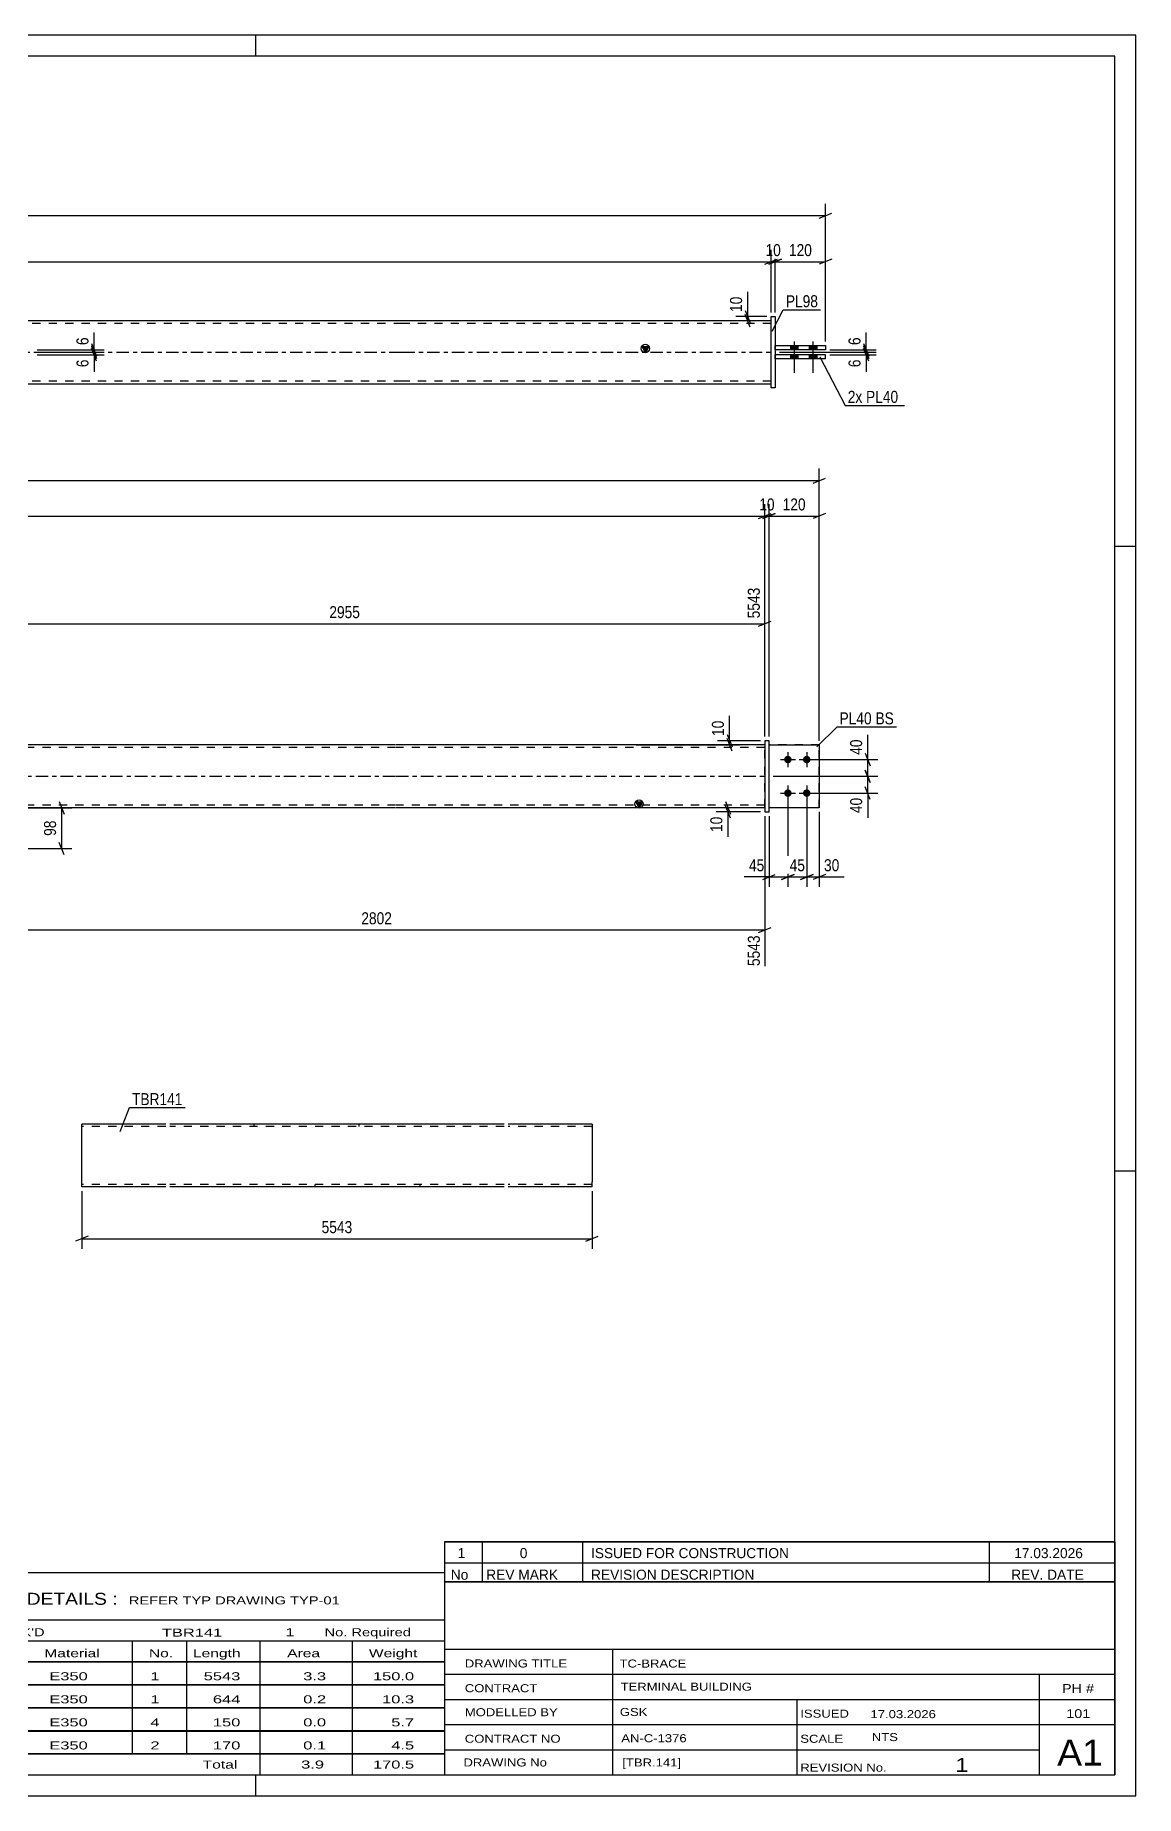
# Model space of a CAD drawing. Header units: millimetres. Extents: x 0 to 594, y 0 to 420.
# Drawn here: x 331.4 to 594, y 0 to 420 of the extents above; entities that cross this region are included whole.
import ezdxf

# ---------------------------------------------------------------- set-up
doc = ezdxf.new("R2010")
doc.units = ezdxf.units.MM
doc.linetypes.add('DXK_LINE_DOT2', pattern=[3.9198, 1.9599, -1.9599])
doc.linetypes.add('DXK_LINE_DOT3', pattern=[5.9187, 2.979, -0.9799, 0.9799, -0.9799])
doc.styles.add('Arial Narrow', font='ARIALN.TTF', dxfattribs={"height": 0.2})

# ---------------------------------------------------------------- blocks, each defined once
blk = doc.blocks.new('Unknown-580575187-1131')
at = {"color": 5, "linetype": 'Continuous'}
for p, q in [((594, 420), (0, 420)), ((384, 415), (384, 420)), ((594, 0), (594, 420)), ((589, 415), (5, 415)), ((589, 5), (589, 415)), ((594, 298), (589, 298)), ((594, 149), (589, 149)), ((5, 5), (589, 5)), ((384, 0), (384, 5)), ((0, 0), (594, 0))]:
    blk.add_line(p, q, dxfattribs=at)
blk = doc.blocks.new('Bolt-580575187-1684 - 1678')
at = {"linetype": 'Continuous'}
for points in [[(510.98, 248.1, -1), (510.98, 246.3, -1)], [(515.48, 248.1, -1), (515.48, 246.3, -1)], [(510.98, 240.1, -1), (510.98, 238.3, -1)], [(515.48, 240.1, -1), (515.48, 238.3, -1)]]:
    blk.add_hatch(color=1, dxfattribs=at).paths.add_polyline_path(points)
at = {"color": 1, "linetype": 'Continuous'}
for p, q in [((510.98, 249), (510.98, 245.4)), ((515.48, 249), (515.48, 245.4)), ((509.18, 247.2), (512.78, 247.2)), ((513.68, 247.2), (517.28, 247.2)), ((510.98, 241), (510.98, 237.4)), ((515.48, 241), (515.48, 237.4)), ((509.18, 239.2), (512.78, 239.2)), ((513.68, 239.2), (517.28, 239.2))]:
    blk.add_line(p, q, dxfattribs=at)
blk = doc.blocks.new('Part-580575187-1705 - 1678')
at = {"color": 2, "linetype": 'Continuous'}
for p, q in [((505.48, 251.7), (505.48, 234.7)), ((506.48, 251.7), (505.48, 251.7)), ((506.48, 234.7), (506.48, 251.7)), ((505.48, 234.7), (506.48, 234.7))]:
    blk.add_line(p, q, dxfattribs=at)
blk = doc.blocks.new('Part-580575187-1710 - 1678')
at = {"color": 7, "linetype": 'DXK_LINE_DOT2'}
for p, q in [((518.48, 250.7), (506.48, 250.7)), ((506.48, 235.7), (506.48, 250.7)), ((518.48, 235.7), (518.48, 250.7)), ((518.48, 235.7), (506.48, 235.7))]:
    blk.add_line(p, q, dxfattribs=at)
blk = doc.blocks.new('Part-580575187-1715 - 1678')
at = {"color": 2, "linetype": 'Continuous'}
for p, q in [((506.48, 250.7), (518.48, 250.7)), ((518.48, 250.7), (518.48, 235.7)), ((518.48, 235.7), (506.48, 235.7))]:
    blk.add_line(p, q, dxfattribs=at)
at = {"color": 7, "linetype": 'DXK_LINE_DOT2'}
blk.add_line((506.48, 235.7), (506.48, 250.7), dxfattribs=at)
blk = doc.blocks.new('Part-580575187-1720 - 1678')
at = {"linetype": 'Continuous'}
blk.add_hatch(color=2, dxfattribs=at).paths.add_polyline_path([(475.48, 235.7), (474.68, 237.1), (476.28, 237.1)])
at = {"color": 2, "linetype": 'Continuous'}
for p, q in [((183.43, 250.7), (95.43, 250.7)), ((417.38, 250.7), (183.53, 250.7)), ((505.48, 250.7), (417.48, 250.7)), ((183.43, 235.7), (95.43, 235.7)), ((417.38, 235.7), (183.53, 235.7)), ((505.48, 235.7), (417.48, 235.7)), ((475.48, 235.7), (474.68, 237.1)), ((474.68, 237.1), (476.28, 237.1)), ((476.28, 237.1), (475.48, 235.7))]:
    blk.add_line(p, q, dxfattribs=at)
at = {"color": 7, "linetype": 'DXK_LINE_DOT2'}
for p, q in [((95.43, 250.7), (95.43, 235.7)), ((183.43, 250.1), (95.43, 250.1)), ((417.38, 250.1), (183.53, 250.1)), ((280.59, 250.7), (280.59, 250.1)), ((305.66, 250.7), (305.66, 250.1)), ((505.48, 250.1), (417.48, 250.1)), ((505.48, 235.7), (505.48, 250.7)), ((183.43, 236.3), (95.43, 236.3)), ((417.38, 236.3), (183.53, 236.3)), ((295.25, 235.7), (295.25, 236.3)), ((320.32, 235.7), (320.32, 236.3)), ((505.48, 236.3), (417.48, 236.3))]:
    blk.add_line(p, q, dxfattribs=at)
at = {"color": 7, "linetype": 'DXK_LINE_DOT3'}
for p, q in [((95.43, 243.2), (183.43, 243.2)), ((183.53, 243.2), (417.38, 243.2)), ((417.48, 243.2), (505.48, 243.2))]:
    blk.add_line(p, q, dxfattribs=at)
at = {"color": 2, "linetype": 'Continuous'}
blk.add_circle((475.48, 236.6), 1, dxfattribs=at)
blk = doc.blocks.new('Part-580575187-1396 - 1368')
at = {"color": 2, "linetype": 'Continuous'}
for p, q in [((507.97, 345.96), (519.97, 345.96)), ((519.97, 344.96), (507.97, 344.96)), ((519.97, 345.96), (519.97, 344.96))]:
    blk.add_line(p, q, dxfattribs=at)
at = {"color": 7, "linetype": 'DXK_LINE_DOT2'}
blk.add_line((507.97, 344.96), (507.97, 345.96), dxfattribs=at)
blk = doc.blocks.new('Part-580575187-1401 - 1368')
at = {"color": 2, "linetype": 'Continuous'}
for p, q in [((519.97, 343.76), (507.97, 343.76)), ((519.97, 342.76), (507.97, 342.76)), ((519.97, 342.76), (519.97, 343.76))]:
    blk.add_line(p, q, dxfattribs=at)
at = {"color": 7, "linetype": 'DXK_LINE_DOT2'}
blk.add_line((507.97, 342.76), (507.97, 343.76), dxfattribs=at)
blk = doc.blocks.new('Part-580575187-1416 - 1368')
at = {"linetype": 'Continuous'}
blk.add_hatch(color=2, dxfattribs=at).paths.add_polyline_path([(476.97, 344.36), (476.17, 345.76), (477.77, 345.76)])
at = {"color": 2, "linetype": 'Continuous'}
for p, q in [((184.93, 351.86), (96.93, 351.86)), ((418.87, 351.86), (185.03, 351.86)), ((506.97, 351.86), (418.97, 351.86)), ((282.08, 345.06), (282.08, 344.96)), ((282.08, 345.06), (307.15, 345.06)), ((296.74, 345.06), (296.74, 344.96)), ((307.15, 345.06), (307.15, 343.66)), ((476.97, 344.36), (476.17, 345.76)), ((476.17, 345.76), (477.77, 345.76)), ((477.77, 345.76), (476.97, 344.36)), ((282.08, 343.66), (282.08, 343.76)), ((307.15, 343.66), (282.08, 343.66)), ((296.74, 343.66), (296.74, 343.76)), ((96.93, 336.86), (184.93, 336.86)), ((185.03, 336.86), (418.87, 336.86)), ((418.97, 336.86), (506.97, 336.86))]:
    blk.add_line(p, q, dxfattribs=at)
at = {"color": 7, "linetype": 'DXK_LINE_DOT2'}
for p, q in [((96.93, 336.86), (96.93, 351.86)), ((184.93, 351.26), (96.93, 351.26)), ((418.87, 351.26), (185.03, 351.26)), ((506.97, 351.26), (418.97, 351.26)), ((506.97, 336.86), (506.97, 351.86)), ((282.08, 344.96), (282.08, 343.66)), ((296.74, 344.96), (296.74, 343.66)), ((307.15, 345.06), (321.81, 345.06)), ((321.81, 345.06), (321.81, 343.66)), ((321.81, 343.66), (307.15, 343.66)), ((184.93, 337.46), (96.93, 337.46)), ((418.87, 337.46), (185.03, 337.46)), ((506.97, 337.46), (418.97, 337.46))]:
    blk.add_line(p, q, dxfattribs=at)
at = {"color": 7, "linetype": 'DXK_LINE_DOT3'}
for p, q in [((96.93, 344.36), (184.93, 344.36)), ((185.03, 344.36), (418.87, 344.36)), ((418.97, 344.36), (506.97, 344.36))]:
    blk.add_line(p, q, dxfattribs=at)
at = {"color": 2, "linetype": 'Continuous'}
blk.add_circle((476.97, 345.26), 1, dxfattribs=at)
blk = doc.blocks.new('Part-580575187-1444 - 1368')
at = {"color": 2, "linetype": 'Continuous'}
for p, q in [((506.97, 335.86), (506.97, 352.86)), ((506.97, 352.86), (507.97, 352.86)), ((507.97, 352.86), (507.97, 335.86)), ((507.97, 335.86), (506.97, 335.86))]:
    blk.add_line(p, q, dxfattribs=at)
blk = doc.blocks.new('Bolt-580575187-1472 - 1368')
at = {"linetype": 'Continuous'}
for points in [[(513.37, 345.96), (511.57, 345.96), (511.57, 344.96), (513.37, 344.96)], [(513.37, 345.96), (511.57, 345.96), (511.57, 344.96), (513.37, 344.96)], [(517.87, 345.96), (516.07, 345.96), (516.07, 344.96), (517.87, 344.96)], [(517.87, 345.96), (516.07, 345.96), (516.07, 344.96), (517.87, 344.96)], [(513.37, 343.76), (511.57, 343.76), (511.57, 342.76), (513.37, 342.76)], [(513.37, 343.76), (511.57, 343.76), (511.57, 342.76), (513.37, 342.76)], [(517.87, 343.76), (516.07, 343.76), (516.07, 342.76), (517.87, 342.76)], [(517.87, 343.76), (516.07, 343.76), (516.07, 342.76), (517.87, 342.76)]]:
    blk.add_hatch(color=1, dxfattribs=at).paths.add_polyline_path(points)
at = {"color": 1, "linetype": 'Continuous'}
for p, q in [((511.57, 345.96), (511.57, 344.96)), ((511.57, 345.96), (511.57, 344.96)), ((512.47, 346.96), (512.47, 339.46)), ((512.47, 346.96), (512.47, 339.46)), ((513.37, 345.96), (513.37, 344.96)), ((513.37, 345.96), (513.37, 344.96)), ((516.07, 345.96), (516.07, 344.96)), ((516.07, 345.96), (516.07, 344.96)), ((516.97, 346.96), (516.97, 339.46)), ((516.97, 346.96), (516.97, 339.46)), ((517.87, 345.96), (517.87, 344.96)), ((517.87, 345.96), (517.87, 344.96)), ((511.57, 343.76), (511.57, 342.76)), ((511.57, 343.76), (511.57, 342.76)), ((513.37, 343.76), (513.37, 342.76)), ((513.37, 343.76), (513.37, 342.76)), ((516.07, 343.76), (516.07, 342.76)), ((516.07, 343.76), (516.07, 342.76)), ((517.87, 343.76), (517.87, 342.76)), ((517.87, 343.76), (517.87, 342.76))]:
    blk.add_line(p, q, dxfattribs=at)
blk = doc.blocks.new('Part-580575187-2546 - 2538')
at = {"color": 2, "linetype": 'Continuous'}
for p, q in [((362.51, 160.26), (342.51, 160.26)), ((342.51, 145.36), (342.51, 160.26)), ((443.24, 160.26), (363.51, 160.26)), ((464.24, 160.26), (444.24, 160.26)), ((464.24, 160.26), (464.24, 146.46)), ((342.51, 145.26), (342.51, 145.36)), ((362.51, 145.26), (342.51, 145.26)), ((443.24, 145.26), (363.51, 145.26)), ((464.24, 145.26), (444.24, 145.26)), ((464.24, 145.26), (464.24, 146.46))]:
    blk.add_line(p, q, dxfattribs=at)
at = {"color": 7, "linetype": 'DXK_LINE_DOT2'}
for p, q in [((362.51, 159.66), (342.51, 159.66)), ((443.24, 159.66), (363.51, 159.66)), ((383.51, 160.26), (383.51, 159.66)), ((408.58, 160.26), (408.58, 159.66)), ((464.24, 159.66), (444.24, 159.66)), ((464.24, 159.66), (464.24, 159.62)), ((464.24, 159.62), (464.24, 159.66)), ((464.24, 159.52), (464.24, 159.62)), ((464.24, 159.62), (464.24, 159.52)), ((342.51, 145.86), (342.51, 145.91)), ((362.51, 145.86), (342.51, 145.86)), ((443.24, 145.86), (363.51, 145.86)), ((398.17, 145.26), (398.17, 145.86)), ((423.24, 145.26), (423.24, 145.86)), ((464.24, 145.86), (444.24, 145.86)), ((464.24, 145.91), (464.24, 146.23)), ((464.24, 145.86), (464.24, 145.91))]:
    blk.add_line(p, q, dxfattribs=at)
blk = doc.blocks.new('StraightDimension-580575187-2042 - 1678')
at = {"color": 7, "linetype": 'Continuous'}
for p, q in [((505.48, 252.7), (505.48, 308.13)), ((506.48, 252.7), (506.48, 308.13)), ((503.98, 304.68), (506.98, 305.88)), ((507.98, 305.88), (504.98, 304.68)), ((505.48, 305.28), (506.48, 305.28))]:
    blk.add_line(p, q, dxfattribs=at)
at = {"color": 0}
blk.add_wipeout([(508.4, 306.03), (508.4, 310.23), (503.55, 310.23), (503.55, 306.03)], dxfattribs=at)
at = {"color": 3, "style": 'Arial Narrow'}
blk.add_text('10', height=2.863, dxfattribs=at).set_placement((504.15, 306.63))
blk = doc.blocks.new('StraightDimension-580575187-1945 - 1678')
at = {"color": 7, "linetype": 'Continuous'}
for p, q in [((510.98, 238.2), (510.98, 216.81)), ((506.48, 233.7), (506.48, 216.81)), ((504.98, 218.61), (507.98, 219.81)), ((506.48, 219.21), (510.98, 219.21)), ((512.48, 219.81), (509.48, 218.61))]:
    blk.add_line(p, q, dxfattribs=at)
at = {"color": 0}
blk.add_wipeout([(505.95, 219.96), (505.95, 224.16), (501.09, 224.16), (501.09, 219.96)], dxfattribs=at)
at = {"color": 7, "linetype": 'Continuous'}
blk.add_line((506.48, 219.21), (500.57, 219.21), dxfattribs=at)
blk.add_line((506.48, 219.21), (500.57, 219.21), dxfattribs=at)
at = {"color": 3, "style": 'Arial Narrow'}
blk.add_text('45', height=2.863, dxfattribs=at).set_placement((501.69, 220.56))
blk = doc.blocks.new('StraightDimension-580575187-1736 - 1678')
at = {"color": 7, "linetype": 'Continuous'}
for p, q in [((82.43, 251.7), (82.43, 316.6)), ((518.48, 251.7), (518.48, 316.6)), ((83.93, 314.35), (80.93, 313.15)), ((82.43, 313.75), (518.48, 313.75)), ((516.98, 313.15), (519.98, 314.35))]:
    blk.add_line(p, q, dxfattribs=at)
at = {"color": 0}
blk.add_wipeout([(304.71, 314.5), (304.71, 318.7), (296.2, 318.7), (296.2, 314.5)], dxfattribs=at)
at = {"color": 3, "style": 'Arial Narrow'}
blk.add_text('5803', height=2.863, dxfattribs=at).set_placement((296.8, 315.1))
blk = doc.blocks.new('StraightDimension-580575187-2047 - 1678')
at = {"color": 7, "linetype": 'Continuous'}
for p, q in [((94.43, 252.7), (94.43, 308.13)), ((505.48, 252.7), (505.48, 308.13)), ((95.93, 305.88), (92.93, 304.68)), ((94.43, 305.28), (505.48, 305.28)), ((503.98, 304.68), (506.98, 305.88))]:
    blk.add_line(p, q, dxfattribs=at)
at = {"color": 0}
blk.add_wipeout([(304.21, 306.03), (304.21, 310.23), (295.7, 310.23), (295.7, 306.03)], dxfattribs=at)
at = {"color": 3, "style": 'Arial Narrow'}
blk.add_text('5553', height=2.863, dxfattribs=at).set_placement((296.3, 306.63))
blk = doc.blocks.new('StraightDimension-580575187-1798 - 1678')
at = {"color": 7, "linetype": 'Continuous'}
for p, q in [((304.95, 251.7), (304.95, 288.21)), ((505.48, 252.7), (505.48, 288.21)), ((306.45, 280.19), (303.45, 278.99)), ((304.95, 279.59), (505.48, 279.59)), ((503.98, 278.99), (506.98, 280.19))]:
    blk.add_line(p, q, dxfattribs=at)
at = {"color": 0, "linetype": 'Continuous'}
blk.add_wipeout([(504.88, 288.81), (500.68, 288.81), (500.68, 280.29), (504.88, 280.29)], dxfattribs=at)
at = {"color": 0}
blk.add_wipeout([(409.47, 280.34), (409.47, 284.54), (400.96, 284.54), (400.96, 280.34)], dxfattribs=at)
at = {"color": 3, "linetype": 'Continuous', "style": 'Arial Narrow'}
blk.add_text('5543', height=2.863, rotation=90.0002, dxfattribs=at).set_placement((504.28, 280.89))
at = {"color": 3, "style": 'Arial Narrow'}
blk.add_text('2955', height=2.863, dxfattribs=at).set_placement((401.56, 280.94))
blk = doc.blocks.new('StraightDimension-580575187-3483 - 1678')
at = {"color": 7, "linetype": 'Continuous'}
for p, q in [((529.44, 244.7), (530.64, 241.7)), ((507.48, 243.2), (532.44, 243.2)), ((530.64, 237.7), (529.44, 240.7)), ((530.04, 239.2), (530.04, 243.2)), ((516.48, 239.2), (532.44, 239.2))]:
    blk.add_line(p, q, dxfattribs=at)
at = {"color": 0}
blk.add_wipeout([(529.29, 238.68), (525.09, 238.68), (525.09, 233.82), (529.29, 233.82)], dxfattribs=at)
at = {"color": 7, "linetype": 'Continuous'}
blk.add_line((530.04, 239.2), (530.04, 233.29), dxfattribs=at)
blk.add_line((530.04, 239.2), (530.04, 233.29), dxfattribs=at)
at = {"color": 3, "style": 'Arial Narrow'}
blk.add_text('40', height=2.863, rotation=90.0002, dxfattribs=at).set_placement((528.69, 234.42))
blk = doc.blocks.new('StraightDimension-580575187-1955 - 1678')
at = {"color": 7, "linetype": 'Continuous'}
for p, q in [((510.98, 238.2), (510.98, 216.81)), ((515.48, 238.2), (515.48, 216.81)), ((509.48, 218.61), (512.48, 219.81)), ((510.98, 219.21), (515.48, 219.21)), ((516.98, 219.81), (513.98, 218.61))]:
    blk.add_line(p, q, dxfattribs=at)
at = {"color": 0}
blk.add_wipeout([(515.65, 219.96), (515.65, 224.16), (510.8, 224.16), (510.8, 219.96)], dxfattribs=at)
at = {"color": 3, "style": 'Arial Narrow'}
blk.add_text('45', height=2.863, dxfattribs=at).set_placement((511.4, 220.56))
blk = doc.blocks.new('StraightDimension-580575187-1878 - 1678')
at = {"color": 7, "linetype": 'Continuous'}
for p, q in [((320.22, 234.7), (320.22, 197.94)), ((505.48, 233.7), (505.48, 197.94)), ((321.72, 207.15), (318.72, 205.95)), ((320.22, 206.55), (505.48, 206.55)), ((503.98, 205.95), (506.98, 207.15))]:
    blk.add_line(p, q, dxfattribs=at)
at = {"color": 0}
blk.add_wipeout([(417.1, 207.3), (417.1, 211.5), (408.59, 211.5), (408.59, 207.3)], dxfattribs=at)
at = {"color": 0, "linetype": 'Continuous'}
blk.add_wipeout([(504.88, 205.85), (500.68, 205.85), (500.68, 197.34), (504.88, 197.34)], dxfattribs=at)
at = {"color": 3, "style": 'Arial Narrow'}
blk.add_text('2802', height=2.863, dxfattribs=at).set_placement((409.19, 207.9))
at = {"color": 3, "linetype": 'Continuous', "style": 'Arial Narrow'}
blk.add_text('5543', height=2.863, rotation=90.0002, dxfattribs=at).set_placement((504.28, 197.94))
blk = doc.blocks.new('StraightDimension-580575187-1936 - 1678')
at = {"color": 7, "linetype": 'Continuous'}
for p, q in [((504.48, 235.7), (493.83, 235.7)), ((496.08, 237.2), (497.28, 234.2)), ((497.28, 233.2), (496.08, 236.2)), ((496.68, 234.7), (496.68, 235.7)), ((504.48, 234.7), (493.83, 234.7))]:
    blk.add_line(p, q, dxfattribs=at)
at = {"color": 0}
blk.add_wipeout([(495.93, 234.18), (491.73, 234.18), (491.73, 229.32), (495.93, 229.32)], dxfattribs=at)
at = {"color": 7, "linetype": 'Continuous'}
blk.add_line((496.68, 234.7), (496.68, 228.79), dxfattribs=at)
blk.add_line((496.68, 234.7), (496.68, 228.79), dxfattribs=at)
at = {"color": 3, "style": 'Arial Narrow'}
blk.add_text('10', height=2.863, rotation=90.0002, dxfattribs=at).set_placement((495.33, 229.92))
blk = doc.blocks.new('StraightDimension-580575187-1965 - 1678')
at = {"color": 7, "linetype": 'Continuous'}
for p, q in [((515.48, 238.2), (515.48, 216.81)), ((518.48, 234.7), (518.48, 216.81)), ((513.98, 218.61), (516.98, 219.81)), ((515.48, 219.21), (518.48, 219.21)), ((519.98, 219.81), (516.98, 218.61))]:
    blk.add_line(p, q, dxfattribs=at)
at = {"color": 0}
blk.add_wipeout([(523.86, 219.96), (523.86, 224.16), (519, 224.16), (519, 219.96)], dxfattribs=at)
at = {"color": 7, "linetype": 'Continuous'}
blk.add_line((518.48, 219.21), (524.38, 219.21), dxfattribs=at)
blk.add_line((518.48, 219.21), (524.38, 219.21), dxfattribs=at)
at = {"color": 3, "style": 'Arial Narrow'}
blk.add_text('30', height=2.863, dxfattribs=at).set_placement((519.6, 220.56))
blk = doc.blocks.new('StraightDimension-580575187-1993 - 1678')
at = {"color": 7, "linetype": 'Continuous'}
for p, q in [((323.14, 235.7), (340.09, 235.7)), ((337.09, 237.2), (338.29, 234.2)), ((337.69, 225.95), (337.69, 235.7)), ((338.29, 224.45), (337.09, 227.45)), ((324.73, 225.95), (340.09, 225.95))]:
    blk.add_line(p, q, dxfattribs=at)
at = {"color": 0}
blk.add_wipeout([(336.94, 233.25), (332.74, 233.25), (332.74, 228.4), (336.94, 228.4)], dxfattribs=at)
at = {"color": 3, "style": 'Arial Narrow'}
blk.add_text('98', height=2.863, rotation=90.0002, dxfattribs=at).set_placement((336.34, 229))
blk = doc.blocks.new('StraightDimension-580575187-2027 - 1678')
at = {"color": 7, "linetype": 'Continuous'}
for p, q in [((496.46, 253.2), (497.66, 250.2)), ((497.66, 249.22), (496.46, 252.22)), ((474.81, 250.72), (499.46, 250.72)), ((504.48, 251.7), (494.21, 251.7)), ((497.06, 250.72), (497.06, 251.7))]:
    blk.add_line(p, q, dxfattribs=at)
at = {"color": 0}
blk.add_wipeout([(496.31, 257.08), (492.11, 257.08), (492.11, 252.23), (496.31, 252.23)], dxfattribs=at)
at = {"color": 7, "linetype": 'Continuous'}
blk.add_line((497.06, 251.7), (497.06, 257.61), dxfattribs=at)
blk.add_line((497.06, 251.7), (497.06, 257.61), dxfattribs=at)
at = {"color": 3, "style": 'Arial Narrow'}
blk.add_text('10', height=2.863, rotation=90.0002, dxfattribs=at).set_placement((495.71, 252.83))
blk = doc.blocks.new('StraightDimension-580575187-2032 - 1678')
at = {"color": 7, "linetype": 'Continuous'}
for p, q in [((506.48, 252.7), (506.48, 308.13)), ((518.48, 251.7), (518.48, 308.13)), ((504.98, 304.68), (507.98, 305.88)), ((506.48, 305.28), (518.48, 305.28)), ((519.98, 305.88), (516.98, 304.68))]:
    blk.add_line(p, q, dxfattribs=at)
at = {"color": 0}
blk.add_wipeout([(515.82, 306.03), (515.82, 310.23), (509.13, 310.23), (509.13, 306.03)], dxfattribs=at)
at = {"color": 3, "style": 'Arial Narrow'}
blk.add_text('120', height=2.863, dxfattribs=at).set_placement((509.73, 306.63))
blk = doc.blocks.new('StraightDimension-580575187-3482 - 1678')
at = {"color": 7, "linetype": 'Continuous'}
for p, q in [((529.44, 248.7), (530.64, 245.7)), ((516.48, 247.2), (532.44, 247.2)), ((530.64, 241.7), (529.44, 244.7)), ((530.04, 243.2), (530.04, 247.2)), ((507.48, 243.2), (532.44, 243.2))]:
    blk.add_line(p, q, dxfattribs=at)
at = {"color": 0}
blk.add_wipeout([(529.29, 252.58), (525.09, 252.58), (525.09, 247.73), (529.29, 247.73)], dxfattribs=at)
at = {"color": 7, "linetype": 'Continuous'}
blk.add_line((530.04, 247.2), (530.04, 253.11), dxfattribs=at)
blk.add_line((530.04, 247.2), (530.04, 253.11), dxfattribs=at)
at = {"color": 3, "style": 'Arial Narrow'}
blk.add_text('40', height=2.863, rotation=90.0002, dxfattribs=at).set_placement((528.69, 248.33))
blk = doc.blocks.new('StraightDimension-580575187-1541 - 1368')
at = {"color": 7, "linetype": 'Continuous'}
for p, q in [((331.87, 344.96), (347.83, 344.96)), ((344.83, 346.46), (346.03, 343.46)), ((346.03, 342.86), (344.83, 345.86)), ((345.43, 344.36), (345.43, 344.96)), ((331.87, 344.36), (347.83, 344.36))]:
    blk.add_line(p, q, dxfattribs=at)
at = {"color": 0}
blk.add_wipeout([(344.68, 348.51), (340.48, 348.51), (340.48, 345.48), (344.68, 345.48)], dxfattribs=at)
at = {"color": 7, "linetype": 'Continuous'}
blk.add_line((345.43, 344.96), (345.43, 349.04), dxfattribs=at)
blk.add_line((345.43, 344.96), (345.43, 349.04), dxfattribs=at)
at = {"color": 3, "style": 'Arial Narrow'}
blk.add_text('6', height=2.86, rotation=90.0002, dxfattribs=at).set_placement((344.08, 346.08))
blk = doc.blocks.new('StraightDimension-580575187-1561 - 1368')
at = {"color": 7, "linetype": 'Continuous'}
for p, q in [((506.47, 365.35), (509.47, 366.55)), ((507.97, 353.86), (507.97, 368.8)), ((507.97, 365.95), (519.97, 365.95)), ((521.47, 366.55), (518.47, 365.35)), ((519.97, 346.96), (519.97, 368.8))]:
    blk.add_line(p, q, dxfattribs=at)
at = {"color": 0}
blk.add_wipeout([(517.31, 366.7), (517.31, 370.9), (510.63, 370.9), (510.63, 366.7)], dxfattribs=at)
at = {"color": 3, "style": 'Arial Narrow'}
blk.add_text('120', height=2.863, dxfattribs=at).set_placement((511.23, 367.3))
blk = doc.blocks.new('StraightDimension-580575187-1571 - 1368')
at = {"color": 7, "linetype": 'Continuous'}
for p, q in [((505.47, 365.35), (508.47, 366.55)), ((509.47, 366.55), (506.47, 365.35)), ((506.97, 353.86), (506.97, 368.8)), ((506.97, 365.95), (507.97, 365.95)), ((507.97, 353.86), (507.97, 368.8))]:
    blk.add_line(p, q, dxfattribs=at)
at = {"color": 0}
blk.add_wipeout([(509.9, 366.7), (509.9, 370.9), (505.04, 370.9), (505.04, 366.7)], dxfattribs=at)
at = {"color": 3, "style": 'Arial Narrow'}
blk.add_text('10', height=2.863, dxfattribs=at).set_placement((505.64, 367.3))
blk = doc.blocks.new('StraightDimension-580575187-1545 - 1368')
at = {"color": 7, "linetype": 'Continuous'}
for p, q in [((344.83, 345.86), (346.03, 342.86)), ((346.03, 342.26), (344.83, 345.26)), ((331.87, 344.36), (347.83, 344.36)), ((331.87, 343.76), (347.83, 343.76)), ((345.43, 343.76), (345.43, 344.36))]:
    blk.add_line(p, q, dxfattribs=at)
at = {"color": 0}
blk.add_wipeout([(344.68, 343.23), (340.48, 343.23), (340.48, 340.2), (344.68, 340.2)], dxfattribs=at)
at = {"color": 7, "linetype": 'Continuous'}
blk.add_line((345.43, 343.76), (345.43, 339.68), dxfattribs=at)
blk.add_line((345.43, 343.76), (345.43, 339.68), dxfattribs=at)
at = {"color": 3, "style": 'Arial Narrow'}
blk.add_text('6', height=2.86, rotation=90.0002, dxfattribs=at).set_placement((344.08, 340.8))
blk = doc.blocks.new('StraightDimension-580575187-1550 - 1368')
at = {"color": 7, "linetype": 'Continuous'}
for p, q in [((83.93, 346.96), (83.93, 379.81)), ((519.97, 346.96), (519.97, 379.81)), ((85.43, 377.56), (82.43, 376.36)), ((83.93, 376.96), (519.97, 376.96)), ((518.47, 376.36), (521.47, 377.56))]:
    blk.add_line(p, q, dxfattribs=at)
at = {"color": 0}
blk.add_wipeout([(306.2, 377.71), (306.2, 381.91), (297.69, 381.91), (297.69, 377.71)], dxfattribs=at)
at = {"color": 3, "style": 'Arial Narrow'}
blk.add_text('5803', height=2.863, dxfattribs=at).set_placement((298.29, 378.31))
blk = doc.blocks.new('StraightDimension-580575187-1581 - 1368')
at = {"color": 7, "linetype": 'Continuous'}
for p, q in [((98.43, 366.55), (95.43, 365.35)), ((96.93, 353.86), (96.93, 368.8)), ((96.93, 365.95), (506.97, 365.95)), ((505.47, 365.35), (508.47, 366.55)), ((506.97, 353.86), (506.97, 368.8))]:
    blk.add_line(p, q, dxfattribs=at)
at = {"color": 0}
blk.add_wipeout([(306.2, 366.7), (306.2, 370.9), (297.69, 370.9), (297.69, 366.7)], dxfattribs=at)
at = {"color": 3, "style": 'Arial Narrow'}
blk.add_text('5543', height=2.863, dxfattribs=at).set_placement((298.29, 367.3))
blk = doc.blocks.new('StraightDimension-580575187-1612 - 1368')
at = {"color": 7, "linetype": 'Continuous'}
for p, q in [((505.97, 352.86), (498.54, 352.86)), ((500.79, 354.36), (501.99, 351.36)), ((501.99, 350.36), (500.79, 353.36)), ((501.39, 351.86), (501.39, 352.86)), ((505.97, 351.86), (498.54, 351.86))]:
    blk.add_line(p, q, dxfattribs=at)
at = {"color": 0}
blk.add_wipeout([(500.64, 358.24), (496.44, 358.24), (496.44, 353.38), (500.64, 353.38)], dxfattribs=at)
at = {"color": 7, "linetype": 'Continuous'}
blk.add_line((501.39, 352.86), (501.39, 358.76), dxfattribs=at)
blk.add_line((501.39, 352.86), (501.39, 358.76), dxfattribs=at)
at = {"color": 3, "style": 'Arial Narrow'}
blk.add_text('10', height=2.863, rotation=90.0002, dxfattribs=at).set_placement((500.04, 353.98))
blk = doc.blocks.new('StraightDimension-580575187-1623 - 1368')
at = {"color": 7, "linetype": 'Continuous'}
for p, q in [((520.97, 344.96), (532.06, 344.96)), ((529.06, 346.46), (530.26, 343.46)), ((530.26, 342.86), (529.06, 345.86)), ((529.66, 344.36), (529.66, 344.96)), ((508.97, 344.36), (532.06, 344.36))]:
    blk.add_line(p, q, dxfattribs=at)
at = {"color": 0}
blk.add_wipeout([(528.91, 348.51), (524.71, 348.51), (524.71, 345.48), (528.91, 345.48)], dxfattribs=at)
at = {"color": 7, "linetype": 'Continuous'}
blk.add_line((529.66, 344.96), (529.66, 349.04), dxfattribs=at)
blk.add_line((529.66, 344.96), (529.66, 349.04), dxfattribs=at)
at = {"color": 3, "style": 'Arial Narrow'}
blk.add_text('6', height=2.86, rotation=90.0002, dxfattribs=at).set_placement((528.31, 346.08))
blk = doc.blocks.new('StraightDimension-580575187-1632 - 1368')
at = {"color": 7, "linetype": 'Continuous'}
for p, q in [((529.06, 345.86), (530.26, 342.86)), ((530.26, 342.26), (529.06, 345.26)), ((508.97, 344.36), (532.06, 344.36)), ((520.97, 343.76), (532.06, 343.76)), ((529.66, 343.76), (529.66, 344.36))]:
    blk.add_line(p, q, dxfattribs=at)
at = {"color": 0}
blk.add_wipeout([(528.91, 343.23), (524.71, 343.23), (524.71, 340.2), (528.91, 340.2)], dxfattribs=at)
at = {"color": 7, "linetype": 'Continuous'}
blk.add_line((529.66, 343.76), (529.66, 339.68), dxfattribs=at)
blk.add_line((529.66, 343.76), (529.66, 339.68), dxfattribs=at)
at = {"color": 3, "style": 'Arial Narrow'}
blk.add_text('6', height=2.86, rotation=90.0002, dxfattribs=at).set_placement((528.31, 340.8))
blk = doc.blocks.new('StraightDimension-580575187-2552 - 2538')
at = {"color": 7, "linetype": 'Continuous'}
for p, q in [((342.51, 144.26), (342.51, 130.48)), ((464.24, 144.26), (464.24, 130.48)), ((344.01, 133.48), (341.01, 132.28)), ((342.51, 132.88), (464.24, 132.88)), ((462.74, 132.28), (465.74, 133.48))]:
    blk.add_line(p, q, dxfattribs=at)
at = {"color": 0}
blk.add_wipeout([(407.63, 133.63), (407.63, 137.83), (399.12, 137.83), (399.12, 133.63)], dxfattribs=at)
at = {"color": 3, "style": 'Arial Narrow'}
blk.add_text('5543', height=2.863, dxfattribs=at).set_placement((399.72, 134.23))
blk = doc.blocks.new('Unknown-580575187-4488')
at = {"color": 7, "linetype": 'Continuous'}
for p, q in [((429, 51.05), (429, 5)), ((429, 51.05), (589, 51.05)), ((589, 51), (589, 5)), ((429, 35), (589, 35)), ((469.14, 35), (469.14, 5)), ((429, 29), (589, 29)), ((571, 5.05), (571, 29.05)), ((429, 23), (589, 23)), ((513.14, 23), (513.14, 5)), ((429, 17), (589, 17)), ((429, 11), (571, 11)), ((429, 5), (589, 5))]:
    blk.add_line(p, q, dxfattribs=at)
at = {"color": 7, "style": 'Arial Narrow'}
for s, height, width, p in [('DRAWING TITLE', 1.9089, 1.425378, (433.88, 30.61)), ('TC-BRACE', 1.909, 1.425378, (470.81, 30.59)), ('CONTRACT', 1.909, 1.425378, (433.88, 24.71)), ('TERMINAL BUILDING', 1.9089, 1.425378, (471.06, 25.07)), ('MODELLED BY', 1.9089, 1.425378, (433.88, 18.98)), ('GSK', 1.909, 1.425378, (470.88, 19.04)), ('ISSUED', 1.909, 1.425378, (513.94, 18.64)), ('17.03.2026', 1.909, 1.425378, (530.69, 18.52)), ('CONTRACT NO', 1.9089, 1.425378, (433.88, 12.66)), ('AN-C-1376', 1.909, 1.425378, (471.23, 12.78)), ('SCALE', 1.909, 1.425378, (513.94, 12.65)), ('A1', 6.204, 1.25, (575.24, 7.2)), ('DRAWING No', 1.909, 1.425378, (433.56, 7)), ('[TBR.141]', 1.909, 1.425378, (471.46, 6.99)), ('1', 3.34, 1.5, (550.91, 5.68)), ('REVISION No.', 1.9089, 1.425378, (513.94, 5.77))]:
    blk.add_text(s, height=height, dxfattribs=dict(at, width=width)).set_placement(p)
at = {"color": 7, "linetype": 'Continuous', "style": 'Arial Narrow'}
for s, height, width, p in [('PH #', 2.1, 1.42538, (576.4, 24.55)), ('101', 2.1, 1.42538, (577.41, 18.55)), ('NTS', 1.909, 1.425378, (531, 13.05))]:
    blk.add_text(s, height=height, dxfattribs=dict(at, width=width)).set_placement(p)
blk = doc.blocks.new('Unknown-580575187-4489')
at = {"color": 7, "linetype": 'Continuous'}
for p, q in [((429, 60.55), (589, 60.55)), ((589, 60.55), (429, 60.55)), ((429, 60.55), (429, 55.55)), ((438, 60.55), (438, 55.55)), ((462, 60.55), (462, 55.55)), ((559, 60.55), (559, 55.55)), ((589, 60.55), (589, 55.55)), ((429, 55.55), (589, 55.55)), ((429, 55.55), (429, 51.05)), ((429, 55.55), (589, 55.55)), ((438, 55.55), (438, 51.05)), ((462, 55.55), (462, 51.05)), ((559, 55.55), (559, 51.05)), ((589, 55.55), (589, 51.05)), ((589, 51.05), (429, 51.05))]:
    blk.add_line(p, q, dxfattribs=at)
at = {"color": 7, "linetype": 'Continuous', "style": 'Arial Narrow'}
for s, height, width, p in [('1', 2.39, 1.196471, (432.16, 56.7)), ('0', 2.39, 1.196471, (447, 56.7)), ('ISSUED FOR CONSTRUCTION', 2.3861, 1.196471, (464, 56.7)), ('17.03.2026', 2.386, 1.196471, (565, 56.7)), ('No', 2.386, 1.2, (430.54, 51.55)), ('REV MARK', 2.386, 1.2, (439, 51.55)), ('REVISION DESCRIPTION', 2.3861, 1.2, (464, 51.55)), ('REV. DATE', 2.386, 1.2, (564.28, 51.55))]:
    blk.add_text(s, height=height, dxfattribs=dict(at, width=width)).set_placement(p)
blk = doc.blocks.new('Unknown-580575187-4490')
at = {"color": 7, "linetype": 'Continuous'}
for p, q in [((269, 53.25), (429, 53.25)), ((269, 42), (269, 53.25)), ((429, 53.25), (429, 42)), ((269, 42), (429, 42)), ((269, 42), (269, 37)), ((429, 42), (429, 37)), ((269, 37), (429, 37)), ((269, 37), (269, 32)), ((293, 37), (293, 32)), ((328.5, 37), (328.5, 32)), ((354.5, 37), (354.5, 32)), ((367.5, 37), (367.5, 32)), ((385, 37), (385, 32)), ((407, 37), (407, 32)), ((429, 37), (429, 32)), ((269, 32), (429, 32)), ((269, 31.95), (269, 26.55)), ((269, 31.95), (429, 31.95)), ((293, 32), (293, 26.5)), ((328.5, 32), (328.5, 26.5)), ((354.5, 32), (354.5, 26.5)), ((367.5, 32), (367.5, 26.5)), ((385, 32), (385, 26.5)), ((407, 32), (407, 26.5)), ((429, 31.95), (429, 26.55)), ((269, 26.55), (429, 26.55)), ((269, 26.45), (269, 21.05)), ((269, 26.45), (429, 26.45)), ((293, 26.5), (293, 21)), ((328.5, 26.5), (328.5, 21)), ((354.5, 26.5), (354.5, 21)), ((367.5, 26.5), (367.5, 21)), ((385, 26.5), (385, 21)), ((407, 26.5), (407, 21)), ((429, 26.45), (429, 21.05)), ((269, 21.05), (429, 21.05)), ((293, 21), (293, 15.5)), ((328.5, 21), (328.5, 15.5)), ((354.5, 21), (354.5, 15.5)), ((367.5, 21), (367.5, 15.5)), ((385, 21), (385, 15.5)), ((407, 21), (407, 15.5)), ((269, 20.95), (269, 15.55)), ((269, 20.95), (429, 20.95)), ((429, 20.95), (429, 15.55)), ((269, 15.55), (429, 15.55)), ((269, 15.45), (269, 10.05)), ((269, 15.45), (429, 15.45)), ((293, 15.5), (293, 10)), ((328.5, 15.5), (328.5, 10)), ((354.5, 15.5), (354.5, 10)), ((367.5, 15.5), (367.5, 10)), ((385, 15.5), (385, 10)), ((407, 15.5), (407, 10)), ((429, 15.45), (429, 10.05)), ((269, 10.05), (429, 10.05)), ((269, 10), (429, 10)), ((269, 10), (269, 5)), ((385, 10), (385, 5)), ((407, 10), (407, 5)), ((429, 10), (429, 5)), ((269, 5), (429, 5))]:
    blk.add_line(p, q, dxfattribs=at)
at = {"color": 7, "style": 'Arial Narrow'}
for s, height, width, p in [('GENERAL NOTES & WELD DETAILS :', 2.8633, 1.4, (270.15, 45.56)), ('REFER TYP DRAWING TYP-01', 1.9089, 1.6, (353.7, 45.66)), ("MATERIAL LIST FOR ASSEMBLY MK'D", 1.9089, 1.6, (270.15, 38.06)), ('TBR141', 1.909, 1.794707, (361.59, 37.97)), ('1', 1.91, 1.794707, (391.08, 38.06)), ('No. Required', 1.9089, 1.6, (400.41, 38.06)), ('Mark', 1.909, 1.7, (270.34, 33)), ('Profile', 1.909, 1.7, (303.41, 33)), ('Material', 1.909, 1.7, (333.54, 33.06)), ('No.', 1.909, 1.7, (358.5, 33.06)), ('Length', 1.909, 1.7, (369, 33.06)), ('Area', 1.909, 1.7, (391.5, 33.06)), ('Weight', 1.909, 1.7, (411, 33.06))]:
    blk.add_text(s, height=height, dxfattribs=dict(at, width=width)).set_placement(p)
at = {"color": 7, "linetype": 'Continuous', "style": 'Arial Narrow'}
for s, height, width, p in [('TBR141', 1.909, 1.794707, (270.5, 27.56)), ('SHS150*6', 1.909, 1.794707, (295, 27.56)), ('E350', 1.909, 1.794707, (334.74, 27.56)), ('1', 1.91, 1.794707, (358.86, 27.56)), ('5543', 1.909, 1.794707, (371.58, 27.56)), ('3.3', 1.909, 1.794707, (395.32, 27.56)), ('150.0', 1.909, 1.794707, (411.96, 27.56)), ('PL304', 1.909, 1.794707, (270.5, 22.06)), ('PL12*170', 1.909, 1.794707, (295, 22.06)), ('E350', 1.909, 1.794707, (334.74, 22.06)), ('1', 1.91, 1.794707, (358.86, 22.06)), ('644', 1.909, 1.794707, (373.77, 22.06)), ('0.2', 1.909, 1.794707, (395.32, 22.06)), ('10.3', 1.909, 1.794707, (414.14, 22.06)), ('PL40', 1.909, 1.794707, (270.5, 16.56)), ('PL10*120', 1.909, 1.794707, (295, 16.56)), ('E350', 1.909, 1.794707, (334.74, 16.56)), ('4', 1.91, 1.794707, (358.86, 16.56)), ('150', 1.909, 1.794707, (373.77, 16.56)), ('0.0', 1.909, 1.794707, (395.32, 16.56)), ('5.7', 1.909, 1.794707, (416.33, 16.56)), ('PL98', 1.909, 1.794707, (270.5, 11.06)), ('PL10*170', 1.909, 1.794707, (295, 11.06)), ('E350', 1.909, 1.794707, (334.74, 11.06)), ('2', 1.91, 1.794707, (358.86, 11.06)), ('170', 1.909, 1.794707, (373.77, 11.06)), ('0.1', 1.909, 1.794707, (395.32, 11.06)), ('4.5', 1.909, 1.794707, (416.33, 11.06)), ('Total', 1.909, 1.7, (371.33, 6.5)), ('3.9', 1.909, 1.794707, (394.83, 6.5)), ('170.5', 1.909, 1.794707, (411.96, 6.5))]:
    blk.add_text(s, height=height, dxfattribs=dict(at, width=width)).set_placement(p)
blk = doc.blocks.new('MarkSet-580575187-2078 - 1678')
at = {"color": 0}
blk.add_wipeout([(530.98, 255.6), (530.98, 258.6), (523.3, 258.6), (523.3, 255.6)], dxfattribs=at)
blk.add_wipeout([(530.98, 255.6), (530.98, 258.6), (523.3, 258.6), (523.3, 255.6)], dxfattribs=at)
at = {"color": 30, "linetype": 'Continuous'}
blk.add_line((517.87, 250.21), (522.7, 255), dxfattribs=at)
at = {"color": 0}
blk.add_wipeout([(536.26, 255.6), (536.26, 258.6), (531.88, 258.6), (531.88, 255.6)], dxfattribs=at)
blk.add_wipeout([(536.26, 255.6), (536.26, 258.6), (531.88, 258.6), (531.88, 255.6)], dxfattribs=at)
at = {"color": 30, "linetype": 'Continuous'}
blk.add_line((522.7, 255), (536.86, 255), dxfattribs=at)
at = {"color": 3, "style": 'Arial Narrow'}
for s, p in [('PL40', (523.3, 255.6)), ('BS', (531.88, 255.6))]:
    blk.add_text(s, height=2.863, dxfattribs=at).set_placement(p)
blk = doc.blocks.new('Mark-580575187-1440 - 1368')
at = {"color": 0}
blk.add_wipeout([(518.16, 355.11), (518.16, 358.11), (510.49, 358.11), (510.49, 355.11)], dxfattribs=at)
blk.add_wipeout([(518.16, 355.11), (518.16, 358.11), (510.49, 358.11), (510.49, 355.11)], dxfattribs=at)
at = {"color": 30, "linetype": 'Continuous'}
for p, q in [((507.2, 349.43), (509.89, 354.51)), ((509.89, 354.51), (518.76, 354.51))]:
    blk.add_line(p, q, dxfattribs=at)
at = {"color": 3, "style": 'Arial Narrow'}
blk.add_text('PL98', height=2.863, dxfattribs=at).set_placement((510.49, 355.11))
blk = doc.blocks.new('MarkSet-580575187-1663 - 1368')
at = {"color": 0}
blk.add_wipeout([(528.73, 332.3), (528.73, 335.3), (525.26, 335.3), (525.26, 332.3)], dxfattribs=at)
blk.add_wipeout([(528.73, 332.3), (528.73, 335.3), (525.26, 335.3), (525.26, 332.3)], dxfattribs=at)
at = {"color": 30, "linetype": 'Continuous'}
blk.add_line((518.62, 343.27), (524.66, 331.7), dxfattribs=at)
at = {"color": 0}
blk.add_wipeout([(537.3, 332.3), (537.3, 335.3), (529.63, 335.3), (529.63, 332.3)], dxfattribs=at)
blk.add_wipeout([(537.3, 332.3), (537.3, 335.3), (529.63, 335.3), (529.63, 332.3)], dxfattribs=at)
at = {"color": 30, "linetype": 'Continuous'}
blk.add_line((524.66, 331.7), (538.8, 331.7), dxfattribs=at)
at = {"color": 3, "style": 'Arial Narrow'}
for s, p in [('2x', (525.26, 332.3)), ('PL40', (529.63, 332.3))]:
    blk.add_text(s, height=2.863, dxfattribs=at).set_placement(p)
blk = doc.blocks.new('Mark-580575187-2542 - 2538')
at = {"color": 0}
blk.add_wipeout([(366.53, 164.76), (366.53, 167.76), (354.47, 167.76), (354.47, 164.76)], dxfattribs=at)
blk.add_wipeout([(366.53, 164.76), (366.53, 167.76), (354.47, 167.76), (354.47, 164.76)], dxfattribs=at)
at = {"color": 30, "linetype": 'Continuous'}
for p, q in [((351.65, 158.51), (353.87, 164.16)), ((353.87, 164.16), (367.13, 164.16))]:
    blk.add_line(p, q, dxfattribs=at)
at = {"color": 3, "style": 'Arial Narrow'}
blk.add_text('TBR141', height=2.863, dxfattribs=at).set_placement((354.47, 164.76))

msp = doc.modelspace()

# ---------------------------------------------------------------- block references
for name in ['Unknown-580575187-1131', 'Part-580575187-1444 - 1368', 'Part-580575187-1416 - 1368', 'Part-580575187-1396 - 1368', 'Bolt-580575187-1472 - 1368', 'Part-580575187-1401 - 1368', 'Part-580575187-1720 - 1678', 'Part-580575187-1705 - 1678', 'Part-580575187-1710 - 1678', 'Part-580575187-1715 - 1678', 'Bolt-580575187-1684 - 1678', 'Part-580575187-2546 - 2538', 'Unknown-580575187-4489', 'Unknown-580575187-4490', 'Unknown-580575187-4488']:
    msp.add_blockref(name, (0, 0))

# ---------------------------------------------------------------- next in the draw order: block references
for name in ['StraightDimension-580575187-1561 - 1368', 'StraightDimension-580575187-1541 - 1368', 'StraightDimension-580575187-2042 - 1678', 'StraightDimension-580575187-1945 - 1678', 'Mark-580575187-2542 - 2538', 'StraightDimension-580575187-2552 - 2538']:
    msp.add_blockref(name, (0, 0))

# ---------------------------------------------------------------- next in the draw order: block references
for name in ['StraightDimension-580575187-1571 - 1368', 'StraightDimension-580575187-1545 - 1368', 'StraightDimension-580575187-1736 - 1678', 'StraightDimension-580575187-3483 - 1678']:
    msp.add_blockref(name, (0, 0))

# ---------------------------------------------------------------- next in the draw order: block references
for name in ['StraightDimension-580575187-1550 - 1368', 'StraightDimension-580575187-2047 - 1678', 'StraightDimension-580575187-1955 - 1678', 'StraightDimension-580575187-1878 - 1678']:
    msp.add_blockref(name, (0, 0))

# ---------------------------------------------------------------- next in the draw order: block references
for name in ['StraightDimension-580575187-1581 - 1368', 'StraightDimension-580575187-1623 - 1368', 'StraightDimension-580575187-1798 - 1678', 'StraightDimension-580575187-1993 - 1678', 'StraightDimension-580575187-1936 - 1678', 'StraightDimension-580575187-1965 - 1678']:
    msp.add_blockref(name, (0, 0))

# ---------------------------------------------------------------- next in the draw order: block references
for name in ['StraightDimension-580575187-1612 - 1368', 'StraightDimension-580575187-1632 - 1368', 'StraightDimension-580575187-2027 - 1678']:
    msp.add_blockref(name, (0, 0))

# ---------------------------------------------------------------- next in the draw order: block references
for name in ['Mark-580575187-1440 - 1368', 'MarkSet-580575187-1663 - 1368', 'StraightDimension-580575187-2032 - 1678']:
    msp.add_blockref(name, (0, 0))

# ---------------------------------------------------------------- next in the draw order: block references
msp.add_blockref('StraightDimension-580575187-3482 - 1678', (0, 0))

# ---------------------------------------------------------------- next in the draw order: block references
msp.add_blockref('MarkSet-580575187-2078 - 1678', (0, 0))

doc.saveas('drawing.dxf')
